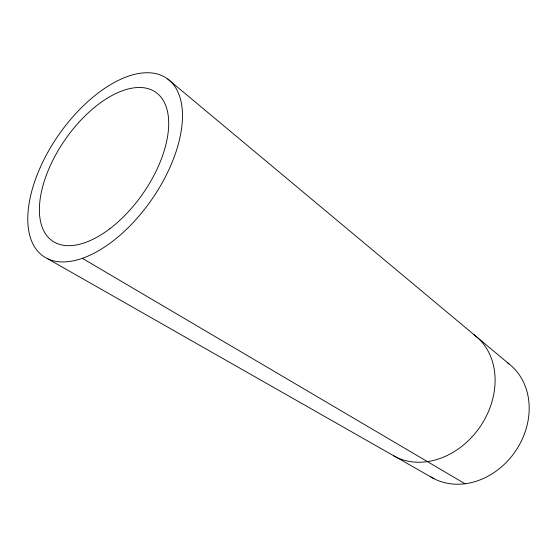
<?xml version="1.0" encoding="UTF-8"?>
<svg xmlns="http://www.w3.org/2000/svg" width="557" height="557" viewBox="0 0 557 557"><rect width="100%" height="100%" fill="white"/><g stroke="black" fill="none" stroke-linecap="round" stroke-linejoin="round"><path stroke-width="0.84" d="M47.651 258.747L434.049 478.742M82.359 258.337L465.018 483.768M167.761 79.031A108.281 56.654 -55.2 0 1 112.994 240.993A108.281 56.654 -55.2 0 1 34.562 181.937A108.281 56.654 -55.2 0 1 167.761 79.031L509.042 363.937M507.706 362.927A68.81 57.844 -55.2 0 1 515.517 451.135A68.81 57.844 -55.2 0 1 430.373 476.674M473.673 334.52A72.744 58.847 -55.2 0 1 480.809 425.701A72.744 58.847 -55.2 0 1 393.346 455.64M109.771 228.774A90.533 47.331 -55.2 0 0 156.886 93.11A90.533 47.331 -55.2 0 0 45.402 177.815A90.533 47.331 -55.2 0 0 109.771 228.774"/></g></svg>
